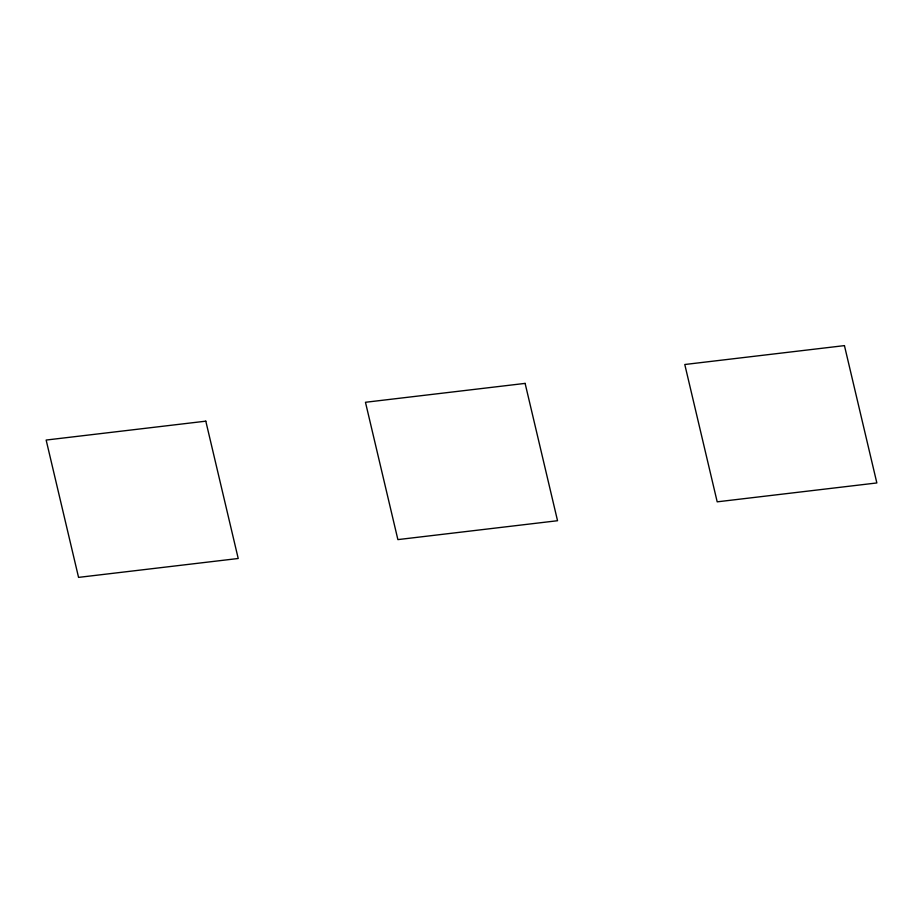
<?xml version="1.0" encoding="UTF-8"?>
<svg xmlns="http://www.w3.org/2000/svg" width="923" height="923" viewBox="0 0 923 923"><rect width="100%" height="100%" fill="white"/><g stroke="black" fill="none" stroke-linecap="round" stroke-linejoin="round"><path stroke-width="1.38" d="M205.806 421.165L46.15 440.052L78.559 577.383L238.215 558.496L205.806 421.165M525.118 383.391L365.462 402.278L397.882 539.609L557.538 520.722L525.118 383.391M844.441 345.617L684.785 364.504L717.194 501.835L876.85 482.948L844.441 345.617"/></g></svg>
